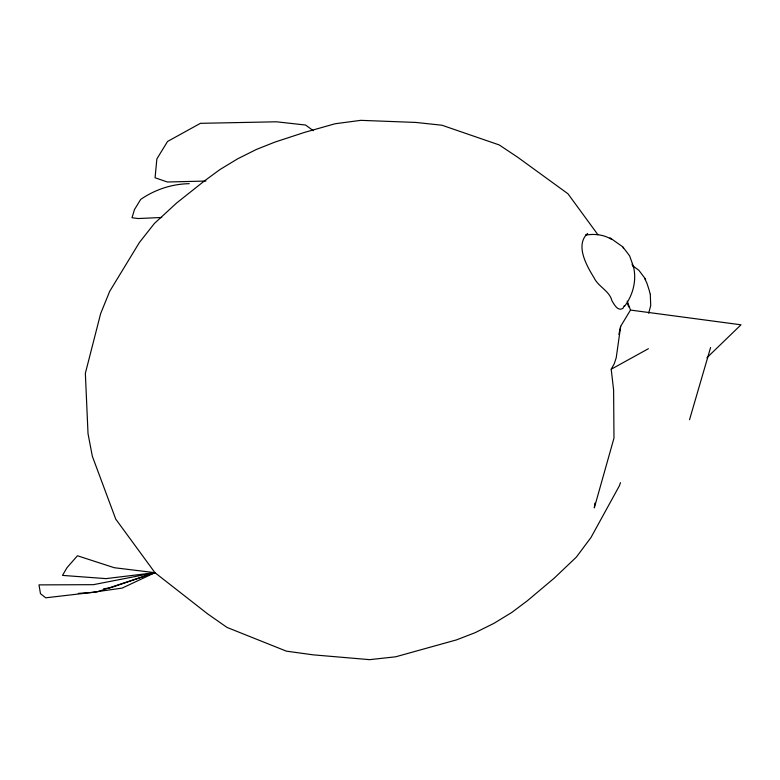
<?xml version="1.0" encoding="UTF-8"?>
<svg xmlns="http://www.w3.org/2000/svg" width="780" height="780" viewBox="0 0 780 780"><rect width="100%" height="100%" fill="white"/><g stroke="black" fill="none" stroke-linecap="round" stroke-linejoin="round"><path stroke-width="1.17" d="M594.886 503.1L594.301 507.917L613.977 438.116L613.616 390.107L611.208 369.232L614.269 363.733L616.229 357.727L620.666 326.323L630.493 310.069L627.188 301.129M618.881 334.444L620.666 326.323M648.687 313.248L650.725 305.468L650.276 294.245M689.53 419.728L710.6 347.5M620.49 482.664L619.291 485.969L590.977 537.517L576.381 557.076L554.297 578.087L527.319 600.805L511.768 612.466L493.954 623.337L475.098 632.697L456.485 639.892L395.665 656.799L369.642 659.656L313.238 654.849L286.387 651.154L227.048 627.442L207.772 613.987L154.957 572.686L115.752 519.139L92.332 456.241L88.023 433.651L85.352 373.308L100.649 313.599L109.707 291.31L139.405 242.482L154.381 223.48L176.748 202.897L204.116 181.174L219.775 169.66L237.617 158.837L256.444 149.428L274.95 142.087L304.541 132.386L335.098 123.757L360.74 120.344L415.76 122.431L441.997 125.239L499.21 144.934L517.686 157.238L567.967 193.781L597.928 234.741M624.234 305.711L622.889 308.461C617.584 311.503 614.25 304.415 611.968 300.836C609.521 290.764 598.367 286.884 594.058 277.787C586.843 266.038 574.801 245.271 587.603 233.454M624.478 306.442C632.98 295.181 636.87 280.43 633.448 266.594M706.904 357.757L741 324.802L630.493 310.069M611.208 369.232L648.404 348.709M161.752 217.474L138.226 218.536L131.995 217.747L134.501 209.528L140.702 199.407C155.044 189.559 171.834 183.982 189.248 183.68M103.662 588.705L109.629 588.071L154.957 572.686L114.28 567.713L77.444 555.76L67.002 567.664L62.507 575.396L105.983 578.624L154.957 572.686L122.138 588.1L91.601 592.459L78.302 593.395M205.978 181.048L167.368 182.003L155.064 177.762L156.868 158.915L167.554 141.463L200.421 123.328L276.481 121.797L305.575 125.034L313.277 130.679M585.887 235.345L585.468 235.15C594.36 233.532 603.983 234.595 611.715 239.489M609.97 237.803L622.82 246.86M623.483 248.44L623.074 247.201L629.645 255.898L633.301 266.185L638.84 270.27L645.664 279.308M644.69 278.626L646.776 282.828A11.758 0.556 71.3 0 1 649.096 290.033M627.588 303.596L628.7 306.94M649.321 290.784L650.12 293.797M633.301 266.185L633.35 266.779A11.154 0.526 71.3 0 1 633.155 266.633M632.716 265.746A11.154 0.526 71.3 0 1 632.073 264.196M154.957 572.686L97.071 591.854L45.708 597.812L40.472 593.678L39 584.883L93.346 584.678L154.957 572.686"/></g></svg>
